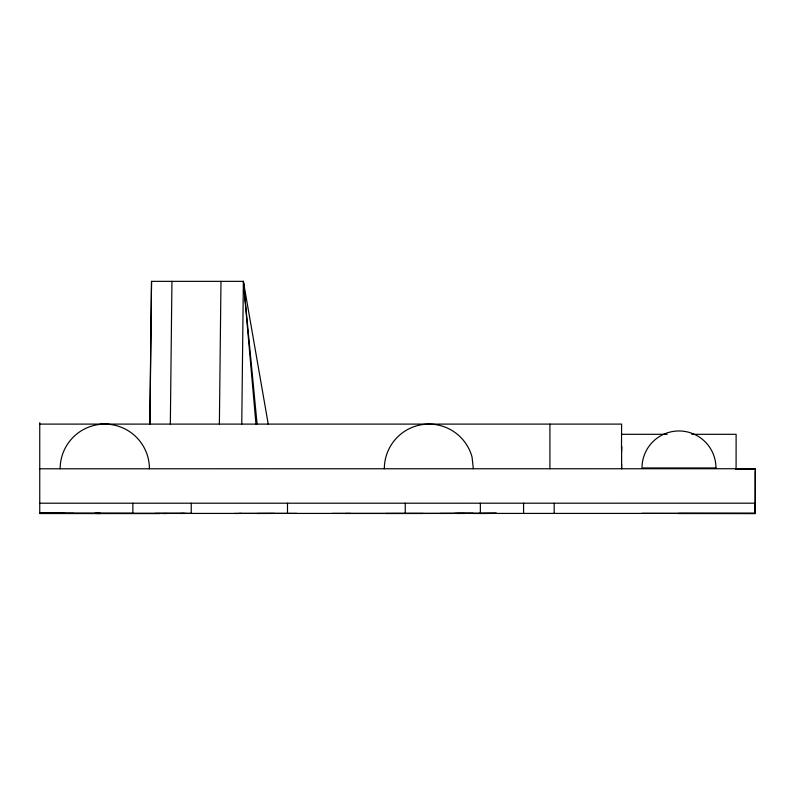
<?xml version="1.0" encoding="UTF-8"?>
<svg xmlns="http://www.w3.org/2000/svg" width="795" height="795" viewBox="0 0 795 795"><rect width="100%" height="100%" fill="white"/><g stroke="black" fill="none" stroke-linecap="round" stroke-linejoin="round"><path stroke-width="1.19" d="M185.881 513.421L39.75 513.461L39.75 422.702M479.127 513.481L496.527 513.361L454.521 513.411M554.185 513.411L554.185 503.215M736.091 468.861L742.749 469.11L736.091 468.861L736.12 434.309L691.789 434.309M755.25 471.147L755.25 513.421L755.24 503.195L39.75 503.215M755.22 468.861L736.091 468.911M159.954 513.56L39.75 513.461M149.937 424.063L151.537 281.351L243.369 281.351L268.243 424.142M170.339 424.063L171.939 281.351M219.38 424.063L220.98 281.351M241.769 424.063L243.369 281.351L257.073 423.934M621.611 464.032L621.611 468.742L621.611 446.422L621.611 451.52M149.798 423.725L151.537 281.351M621.481 449.245L621.611 424.103L39.75 424.103M641.813 513.332L755.21 513.481L678.314 513.481L755.21 513.481L755.25 468.742L39.75 468.792M715.927 468.166L715.967 467.947A36.987 36.987 0 0 0 678.98 430.96A36.987 36.987 0 0 0 641.992 467.947L715.967 467.947M163.223 513.55L167.01 513.49M473.254 513.481L496.527 513.411M180.833 513.481L183.923 513.431M234.058 513.481L241.372 513.421M456.966 513.471L464.598 513.481M257.063 513.481L274.603 513.421M332.161 513.421L350.436 513.431M51.387 513.411L39.75 513.421L755.25 513.411M239.365 513.411L296.972 513.401M385.804 513.481L473.234 513.391L439.913 513.461M621.611 434.309L667.174 434.309M735.514 468.841L755.25 468.742M73.846 513.401L39.75 513.411L132.854 513.411L132.854 503.215M155.035 513.401L191.227 513.371L191.227 503.215M345.656 513.451L423.248 513.461M99.723 513.461L94.694 513.421L100.249 513.421M473.293 468.742L472.091 457.185A44.639 44.639 0 0 0 384.333 468.742M243.369 281.351L256 424.361M549.911 424.103L549.911 468.742M523.577 503.205L523.577 513.411M480.349 503.205L480.349 513.411M405.261 503.205L405.261 513.411M287.492 503.205L287.492 513.411M60.152 468.742A44.639 44.639 0 0 1 104.791 424.103A44.639 44.639 0 0 1 149.43 468.742M100.895 423.834A45.096 45.096 0 0 1 107.951 423.844M39.75 513.401L65.041 513.401L39.75 513.381M100.717 513.461L96.702 513.421L100.707 513.481"/></g></svg>
